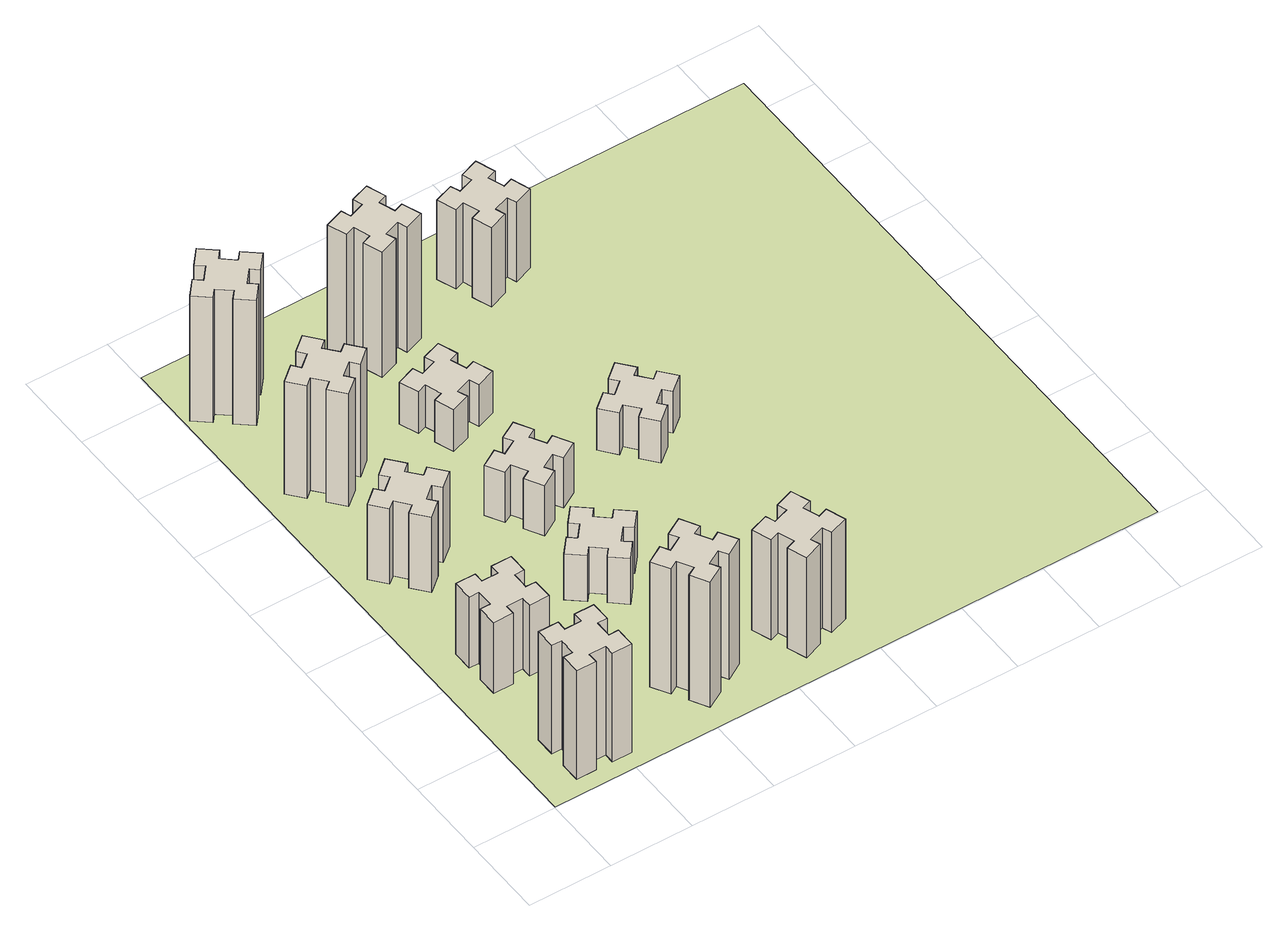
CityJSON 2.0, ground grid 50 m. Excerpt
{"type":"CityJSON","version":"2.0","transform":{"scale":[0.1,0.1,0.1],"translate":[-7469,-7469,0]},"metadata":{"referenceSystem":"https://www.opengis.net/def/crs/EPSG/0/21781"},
"CityObjects":{
"building1":{"type":"Building","attributes":{"class":"1000","function":"1000","usage":"1000","yearOfConstruction":2016,"roofType":"1000","measuredHeight":78,"storeysAboveGround":30,"storeysBelowGround":0},"geometry":[{"type":"Solid","lod":"1","boundaries":[[[[0,1,2,3,4,5,6,7,8,9,10,11,12,13,14,15,16,17,18,19]],[[17,16,20,21]],[[16,15,22,20]],[[15,14,23,22]],[[14,13,24,23]],[[13,12,25,24]],[[12,11,26,25]],[[11,10,27,26]],[[10,9,28,27]],[[9,8,29,28]],[[8,7,30,29]],[[7,6,31,30]],[[6,5,32,31]],[[5,4,33,32]],[[4,3,34,33]],[[3,2,35,34]],[[2,1,36,35]],[[1,0,37,36]],[[0,19,38,37]],[[19,18,39,38]],[[18,17,21,39]],[[24,25,26,27,28,29,30,31,32,33,34,35,36,37,38,39,21,20,22,23]]]]}]},
"building2":{"type":"Building","attributes":{"class":"1000","function":"1000","usage":"1000","yearOfConstruction":2016,"roofType":"1000","measuredHeight":51,"storeysAboveGround":30,"storeysBelowGround":0},"geometry":[{"type":"Solid","lod":"1","boundaries":[[[[40,41,42,43,44,45,46,47,48,49,50,51,52,53,54,55,56,57,58,59]],[[57,56,60,61]],[[56,55,62,60]],[[55,54,63,62]],[[54,53,64,63]],[[53,52,65,64]],[[52,51,66,65]],[[51,50,67,66]],[[50,49,68,67]],[[49,48,69,68]],[[48,47,70,69]],[[47,46,71,70]],[[46,45,72,71]],[[45,44,73,72]],[[44,43,74,73]],[[43,42,75,74]],[[42,41,76,75]],[[41,40,77,76]],[[40,59,78,77]],[[59,58,79,78]],[[58,57,61,79]],[[64,65,66,67,68,69,70,71,72,73,74,75,76,77,78,79,61,60,62,63]]]]}]},
"building3":{"type":"Building","attributes":{"class":"1000","function":"1000","usage":"1000","yearOfConstruction":2016,"roofType":"1000","measuredHeight":54,"storeysAboveGround":30,"storeysBelowGround":0},"geometry":[{"type":"Solid","lod":"1","boundaries":[[[[80,81,82,83,84,85,86,87,88,89,90,91,92,93,94,95,96,97,98,99]],[[97,96,100,101]],[[96,95,102,100]],[[95,94,103,102]],[[94,93,104,103]],[[93,92,105,104]],[[92,91,106,105]],[[91,90,107,106]],[[90,89,108,107]],[[89,88,109,108]],[[88,87,110,109]],[[87,86,111,110]],[[86,85,112,111]],[[85,84,113,112]],[[84,83,114,113]],[[83,82,115,114]],[[82,81,116,115]],[[81,80,117,116]],[[80,99,118,117]],[[99,98,119,118]],[[98,97,101,119]],[[104,105,106,107,108,109,110,111,112,113,114,115,116,117,118,119,101,100,102,103]]]]}]},
"building4":{"type":"Building","attributes":{"class":"1000","function":"1000","usage":"1000","yearOfConstruction":2016,"roofType":"1000","measuredHeight":81,"storeysAboveGround":30,"storeysBelowGround":0},"geometry":[{"type":"Solid","lod":"1","boundaries":[[[[120,121,122,123,124,125,126,127,128,129,130,131,132,133,134,135,136,137,138,139]],[[137,136,140,141]],[[136,135,142,140]],[[135,134,143,142]],[[134,133,144,143]],[[133,132,145,144]],[[132,131,146,145]],[[131,130,147,146]],[[130,129,148,147]],[[129,128,149,148]],[[128,127,150,149]],[[127,126,151,150]],[[126,125,152,151]],[[125,124,153,152]],[[124,123,154,153]],[[123,122,155,154]],[[122,121,156,155]],[[121,120,157,156]],[[120,139,158,157]],[[139,138,159,158]],[[138,137,141,159]],[[144,145,146,147,148,149,150,151,152,153,154,155,156,157,158,159,141,140,142,143]]]]}]},
"building5":{"type":"Building","attributes":{"class":"1000","function":"1000","usage":"1000","yearOfConstruction":2016,"roofType":"1000","measuredHeight":90,"storeysAboveGround":30,"storeysBelowGround":0},"geometry":[{"type":"Solid","lod":"1","boundaries":[[[[160,161,162,163,164,165,166,167,168,169,170,171,172,173,174,175,176,177,178,179]],[[177,176,180,181]],[[176,175,182,180]],[[175,174,183,182]],[[174,173,184,183]],[[173,172,185,184]],[[172,171,186,185]],[[171,170,187,186]],[[170,169,188,187]],[[169,168,189,188]],[[168,167,190,189]],[[167,166,191,190]],[[166,165,192,191]],[[165,164,193,192]],[[164,163,194,193]],[[163,162,195,194]],[[162,161,196,195]],[[161,160,197,196]],[[160,179,198,197]],[[179,178,199,198]],[[178,177,181,199]],[[184,185,186,187,188,189,190,191,192,193,194,195,196,197,198,199,181,180,182,183]]]]}]},
"building6":{"type":"Building","attributes":{"class":"1000","function":"1000","usage":"1000","yearOfConstruction":2016,"roofType":"1000","measuredHeight":90,"storeysAboveGround":30,"storeysBelowGround":0},"geometry":[{"type":"Solid","lod":"1","boundaries":[[[[200,201,202,203,204,205,206,207,208,209,210,211,212,213,214,215,216,217,218,219]],[[217,216,220,221]],[[216,215,222,220]],[[215,214,223,222]],[[214,213,224,223]],[[213,212,225,224]],[[212,211,226,225]],[[211,210,227,226]],[[210,209,228,227]],[[209,208,229,228]],[[208,207,230,229]],[[207,206,231,230]],[[206,205,232,231]],[[205,204,233,232]],[[204,203,234,233]],[[203,202,235,234]],[[202,201,236,235]],[[201,200,237,236]],[[200,219,238,237]],[[219,218,239,238]],[[218,217,221,239]],[[224,225,226,227,228,229,230,231,232,233,234,235,236,237,238,239,221,220,222,223]]]]}]},
"building7":{"type":"Building","attributes":{"class":"1000","function":"1000","usage":"1000","yearOfConstruction":2016,"roofType":"1000","measuredHeight":33,"storeysAboveGround":30,"storeysBelowGround":0},"geometry":[{"type":"Solid","lod":"1","boundaries":[[[[240,241,242,243,244,245,246,247,248,249,250,251,252,253,254,255,256,257,258,259]],[[257,256,260,261]],[[256,255,262,260]],[[255,254,263,262]],[[254,253,264,263]],[[253,252,265,264]],[[252,251,266,265]],[[251,250,267,266]],[[250,249,268,267]],[[249,248,269,268]],[[248,247,270,269]],[[247,246,271,270]],[[246,245,272,271]],[[245,244,273,272]],[[244,243,274,273]],[[243,242,275,274]],[[242,241,276,275]],[[241,240,277,276]],[[240,259,278,277]],[[259,258,279,278]],[[258,257,261,279]],[[264,265,266,267,268,269,270,271,272,273,274,275,276,277,278,279,261,260,262,263]]]]}]},
"building8":{"type":"Building","attributes":{"class":"1000","function":"1000","usage":"1000","yearOfConstruction":2016,"roofType":"1000","measuredHeight":36,"storeysAboveGround":30,"storeysBelowGround":0},"geometry":[{"type":"Solid","lod":"1","boundaries":[[[[280,281,282,283,284,285,286,287,288,289,290,291,292,293,294,295,296,297,298,299]],[[297,296,300,301]],[[296,295,302,300]],[[295,294,303,302]],[[294,293,304,303]],[[293,292,305,304]],[[292,291,306,305]],[[291,290,307,306]],[[290,289,308,307]],[[289,288,309,308]],[[288,287,310,309]],[[287,286,311,310]],[[286,285,312,311]],[[285,284,313,312]],[[284,283,314,313]],[[283,282,315,314]],[[282,281,316,315]],[[281,280,317,316]],[[280,299,318,317]],[[299,298,319,318]],[[298,297,301,319]],[[304,305,306,307,308,309,310,311,312,313,314,315,316,317,318,319,301,300,302,303]]]]}]},
"building9":{"type":"Building","attributes":{"class":"1000","function":"1000","usage":"1000","yearOfConstruction":2016,"roofType":"1000","measuredHeight":72,"storeysAboveGround":30,"storeysBelowGround":0},"geometry":[{"type":"Solid","lod":"1","boundaries":[[[[320,321,322,323,324,325,326,327,328,329,330,331,332,333,334,335,336,337,338,339]],[[337,336,340,341]],[[336,335,342,340]],[[335,334,343,342]],[[334,333,344,343]],[[333,332,345,344]],[[332,331,346,345]],[[331,330,347,346]],[[330,329,348,347]],[[329,328,349,348]],[[328,327,350,349]],[[327,326,351,350]],[[326,325,352,351]],[[325,324,353,352]],[[324,323,354,353]],[[323,322,355,354]],[[322,321,356,355]],[[321,320,357,356]],[[320,339,358,357]],[[339,338,359,358]],[[338,337,341,359]],[[344,345,346,347,348,349,350,351,352,353,354,355,356,357,358,359,341,340,342,343]]]]}]},
"building10":{"type":"Building","attributes":{"class":"1000","function":"1000","usage":"1000","yearOfConstruction":2016,"roofType":"1000","measuredHeight":30,"storeysAboveGround":30,"storeysBelowGround":0},"geometry":[{"type":"Solid","lod":"1","boundaries":[[[[360,361,362,363,364,365,366,367,368,369,370,371,372,373,374,375,376,377,378,379]],[[377,376,380,381]],[[376,375,382,380]],[[375,374,383,382]],[[374,373,384,383]],[[373,372,385,384]],[[372,371,386,385]],[[371,370,387,386]],[[370,369,388,387]],[[369,368,389,388]],[[368,367,390,389]],[[367,366,391,390]],[[366,365,392,391]],[[365,364,393,392]],[[364,363,394,393]],[[363,362,395,394]],[[362,361,396,395]],[[361,360,397,396]],[[360,379,398,397]],[[379,378,399,398]],[[378,377,381,399]],[[384,385,386,387,388,389,390,391,392,393,394,395,396,397,398,399,381,380,382,383]]]]}]},
"building11":{"type":"Building","attributes":{"class":"1000","function":"1000","usage":"1000","yearOfConstruction":2016,"roofType":"1000","measuredHeight":90,"storeysAboveGround":30,"storeysBelowGround":0},"geometry":[{"type":"Solid","lod":"1","boundaries":[[[[400,401,402,403,404,405,406,407,408,409,410,411,412,413,414,415,416,417,418,419]],[[417,416,420,421]],[[416,415,422,420]],[[415,414,423,422]],[[414,413,424,423]],[[413,412,425,424]],[[412,411,426,425]],[[411,410,427,426]],[[410,409,428,427]],[[409,408,429,428]],[[408,407,430,429]],[[407,406,431,430]],[[406,405,432,431]],[[405,404,433,432]],[[404,403,434,433]],[[403,402,435,434]],[[402,401,436,435]],[[401,400,437,436]],[[400,419,438,437]],[[419,418,439,438]],[[418,417,421,439]],[[424,425,426,427,428,429,430,431,432,433,434,435,436,437,438,439,421,420,422,423]]]]}]},
"building12":{"type":"Building","attributes":{"class":"1000","function":"1000","usage":"1000","yearOfConstruction":2016,"roofType":"1000","measuredHeight":30,"storeysAboveGround":30,"storeysBelowGround":0},"geometry":[{"type":"Solid","lod":"1","boundaries":[[[[440,441,442,443,444,445,446,447,448,449,450,451,452,453,454,455,456,457,458,459]],[[457,456,460,461]],[[456,455,462,460]],[[455,454,463,462]],[[454,453,464,463]],[[453,452,465,464]],[[452,451,466,465]],[[451,450,467,466]],[[450,449,468,467]],[[449,448,469,468]],[[448,447,470,469]],[[447,446,471,470]],[[446,445,472,471]],[[445,444,473,472]],[[444,443,474,473]],[[443,442,475,474]],[[442,441,476,475]],[[441,440,477,476]],[[440,459,478,477]],[[459,458,479,478]],[[458,457,461,479]],[[464,465,466,467,468,469,470,471,472,473,474,475,476,477,478,479,461,460,462,463]]]]}]},
"building13":{"type":"Building","attributes":{"class":"1000","function":"1000","usage":"1000","yearOfConstruction":2016,"roofType":"1000","measuredHeight":57,"storeysAboveGround":30,"storeysBelowGround":0},"geometry":[{"type":"Solid","lod":"1","boundaries":[[[[480,481,482,483,484,485,486,487,488,489,490,491,492,493,494,495,496,497,498,499]],[[497,496,500,501]],[[496,495,502,500]],[[495,494,503,502]],[[494,493,504,503]],[[493,492,505,504]],[[492,491,506,505]],[[491,490,507,506]],[[490,489,508,507]],[[489,488,509,508]],[[488,487,510,509]],[[487,486,511,510]],[[486,485,512,511]],[[485,484,513,512]],[[484,483,514,513]],[[483,482,515,514]],[[482,481,516,515]],[[481,480,517,516]],[[480,499,518,517]],[[499,498,519,518]],[[498,497,501,519]],[[504,505,506,507,508,509,510,511,512,513,514,515,516,517,518,519,501,500,502,503]]]]}]},
"landuse1":{"type":"LandUse","attributes":{"name":"plot1","function":"1010"},"geometry":[{"type":"MultiSurface","lod":"1","boundaries":[[[520,521,522,523]]]}]}
},
"vertices":[
[265,325,0],[265,225,0],[205,225,0],[205,105,0],[325,105,0],[325,165,0],[425,165,0],[425,105,0],[545,105,0],[545,225,0],[485,225,0],[485,325,0],[545,325,0],[545,445,0],[425,445,0],[425,385,0],[325,385,0],[325,445,0],[205,445,0],[205,325,0],[325,385,780],[325,445,780],[425,385,780],[425,445,780],[545,445,780],[545,325,780],[485,325,780],[485,225,780],[545,225,780],[545,105,780],[425,105,780],[425,165,780],[325,165,780],[325,105,780],[205,105,780],[205,225,780],[265,225,780],[265,325,780],[205,325,780],[205,445,780],
[265,1065,0],[265,965,0],[205,965,0],[205,845,0],[325,845,0],[325,905,0],[425,905,0],[425,845,0],[545,845,0],[545,965,0],[485,965,0],[485,1065,0],[545,1065,0],[545,1185,0],[425,1185,0],[425,1125,0],[325,1125,0],[325,1185,0],[205,1185,0],[205,1065,0],[325,1125,510],[325,1185,510],[425,1125,510],[425,1185,510],[545,1185,510],[545,1065,510],[485,1065,510],[485,965,510],[545,965,510],[545,845,510],[425,845,510],[425,905,510],[325,905,510],[325,845,510],[205,845,510],[205,965,510],[265,965,510],[265,1065,510],[205,1065,510],[205,1185,510],
[492,1888,0],[427,1964,0],[473,2003,0],[396,2095,0],[304,2018,0],[343,1972,0],[266,1907,0],[228,1953,0],[136,1876,0],[213,1784,0],[259,1823,0],[323,1746,0],[277,1708,0],[354,1616,0],[446,1693,0],[408,1739,0],[484,1803,0],[523,1757,0],[615,1834,0],[538,1926,0],[484,1803,540],[523,1757,540],[408,1739,540],[446,1693,540],[354,1616,540],[277,1708,540],[323,1746,540],[259,1823,540],[213,1784,540],[136,1876,540],[228,1953,540],[266,1907,540],[343,1972,540],[304,2018,540],[396,2095,540],[473,2003,540],[427,1964,540],[492,1888,540],[538,1926,540],[615,1834,540],
[343,2712,0],[266,2647,0],[228,2693,0],[136,2616,0],[213,2524,0],[259,2563,0],[323,2486,0],[277,2448,0],[354,2356,0],[446,2433,0],[408,2479,0],[484,2543,0],[523,2497,0],[615,2574,0],[538,2666,0],[492,2628,0],[427,2704,0],[473,2743,0],[396,2835,0],[304,2758,0],[427,2704,810],[473,2743,810],[492,2628,810],[538,2666,810],[615,2574,810],[523,2497,810],[484,2543,810],[408,2479,810],[446,2433,810],[354,2356,810],[277,2448,810],[323,2486,810],[259,2563,810],[213,2524,810],[136,2616,810],[228,2693,810],[266,2647,810],[343,2712,810],[304,2758,810],[396,2835,810],
[1127,255,0],[1214,305,0],[1244,253,0],[1348,313,0],[1288,417,0],[1236,387,0],[1186,474,0],[1238,504,0],[1178,608,0],[1074,548,0],[1104,496,0],[1017,446,0],[987,498,0],[883,438,0],[943,334,0],[995,364,0],[1045,277,0],[993,247,0],[1053,143,0],[1157,203,0],[1045,277,900],[993,247,900],[995,364,900],[943,334,900],[883,438,900],[987,498,900],[1017,446,900],[1104,496,900],[1074,548,900],[1178,608,900],[1238,504,900],[1186,474,900],[1236,387,900],[1288,417,900],[1348,313,900],[1244,253,900],[1214,305,900],[1127,255,900],[1157,203,900],[1053,143,900],
[384,3387,0],[308,3452,0],[346,3498,0],[254,3575,0],[177,3483,0],[223,3444,0],[159,3368,0],[113,3406,0],[36,3314,0],[128,3237,0],[166,3283,0],[243,3219,0],[204,3173,0],[296,3096,0],[373,3188,0],[327,3226,0],[392,3303,0],[438,3264,0],[515,3356,0],[423,3433,0],[392,3303,900],[438,3264,900],[327,3226,900],[373,3188,900],[296,3096,900],[204,3173,900],[243,3219,900],[166,3283,900],[128,3237,900],[36,3314,900],[113,3406,900],[159,3368,900],[223,3444,900],[177,3483,900],[254,3575,900],[346,3498,900],[308,3452,900],[384,3387,900],[423,3433,900],[515,3356,900],
[1224,1267,0],[1148,1332,0],[1186,1378,0],[1094,1455,0],[1017,1363,0],[1063,1324,0],[999,1248,0],[953,1286,0],[876,1194,0],[968,1117,0],[1006,1163,0],[1083,1099,0],[1044,1053,0],[1136,976,0],[1213,1068,0],[1167,1106,0],[1232,1183,0],[1278,1144,0],[1355,1236,0],[1263,1313,0],[1232,1183,330],[1278,1144,330],[1167,1106,330],[1213,1068,330],[1136,976,330],[1044,1053,330],[1083,1099,330],[1006,1163,330],[968,1117,330],[876,1194,330],[953,1286,330],[999,1248,330],[1063,1324,330],[1017,1363,330],[1094,1455,330],[1186,1378,330],[1148,1332,330],[1224,1267,330],[1263,1313,330],[1355,1236,330],
[995,1844,0],[1045,1757,0],[993,1727,0],[1053,1623,0],[1157,1683,0],[1127,1735,0],[1214,1785,0],[1244,1733,0],[1348,1793,0],[1288,1897,0],[1236,1867,0],[1186,1954,0],[1238,1984,0],[1178,2088,0],[1074,2028,0],[1104,1976,0],[1017,1926,0],[987,1978,0],[883,1918,0],[943,1814,0],[1017,1926,360],[987,1978,360],[1104,1976,360],[1074,2028,360],[1178,2088,360],[1238,1984,360],[1186,1954,360],[1236,1867,360],[1288,1897,360],[1348,1793,360],[1244,1733,360],[1214,1785,360],[1127,1735,360],[1157,1683,360],[1053,1623,360],[993,1727,360],[1045,1757,360],[995,1844,360],[943,1814,360],[883,1918,360],
[1765,496,0],[1671,462,0],[1650,518,0],[1537,477,0],[1579,364,0],[1635,385,0],[1669,291,0],[1613,270,0],[1654,157,0],[1767,199,0],[1746,255,0],[1840,289,0],[1860,233,0],[1973,274,0],[1932,387,0],[1876,366,0],[1842,460,0],[1898,480,0],[1857,593,0],[1744,552,0],[1842,460,720],[1898,480,720],[1876,366,720],[1932,387,720],[1973,274,720],[1860,233,720],[1840,289,720],[1746,255,720],[1767,199,720],[1654,157,720],[1613,270,720],[1669,291,720],[1635,385,720],[1579,364,720],[1537,477,720],[1650,518,720],[1671,462,720],[1765,496,720],[1744,552,720],[1857,593,720],
[1106,2475,0],[1200,2509,0],[1220,2453,0],[1333,2494,0],[1292,2607,0],[1236,2586,0],[1202,2680,0],[1258,2700,0],[1217,2813,0],[1104,2772,0],[1125,2716,0],[1031,2682,0],[1010,2738,0],[897,2697,0],[939,2584,0],[995,2605,0],[1029,2511,0],[973,2490,0],[1014,2377,0],[1127,2419,0],[1029,2511,300],[973,2490,300],[995,2605,300],[939,2584,300],[897,2697,300],[1010,2738,300],[1031,2682,300],[1125,2716,300],[1104,2772,300],[1217,2813,300],[1258,2700,300],[1202,2680,300],[1236,2586,300],[1292,2607,300],[1333,2494,300],[1220,2453,300],[1200,2509,300],[1106,2475,300],[1127,2419,300],[1014,2377,300],
[1125,3356,0],[1031,3322,0],[1010,3378,0],[897,3337,0],[939,3224,0],[995,3245,0],[1029,3151,0],[973,3130,0],[1014,3017,0],[1127,3059,0],[1106,3115,0],[1200,3149,0],[1220,3093,0],[1333,3134,0],[1292,3247,0],[1236,3226,0],[1202,3320,0],[1258,3340,0],[1217,3453,0],[1104,3412,0],[1202,3320,900],[1258,3340,900],[1236,3226,900],[1292,3247,900],[1333,3134,900],[1220,3093,900],[1200,3149,900],[1106,3115,900],[1127,3059,900],[1014,3017,900],[973,3130,900],[1029,3151,900],[995,3245,900],[939,3224,900],[897,3337,900],[1010,3378,900],[1031,3322,900],[1125,3356,900],[1104,3412,900],[1217,3453,900],
[1972,1988,0],[1907,2064,0],[1953,2103,0],[1876,2195,0],[1784,2118,0],[1823,2072,0],[1746,2007,0],[1708,2053,0],[1616,1976,0],[1693,1884,0],[1739,1923,0],[1803,1846,0],[1757,1808,0],[1834,1716,0],[1926,1793,0],[1888,1839,0],[1964,1903,0],[2003,1857,0],[2095,1934,0],[2018,2026,0],[1964,1903,300],[2003,1857,300],[1888,1839,300],[1926,1793,300],[1834,1716,300],[1757,1808,300],[1803,1846,300],[1739,1923,300],[1693,1884,300],[1616,1976,300],[1708,2053,300],[1746,2007,300],[1823,2072,300],[1784,2118,300],[1876,2195,300],[1953,2103,300],[1907,2064,300],[1972,1988,300],[2018,2026,300],[2095,1934,300],
[1846,3215,0],[1940,3249,0],[1960,3193,0],[2073,3234,0],[2032,3347,0],[1976,3326,0],[1942,3420,0],[1998,3440,0],[1957,3553,0],[1844,3512,0],[1865,3456,0],[1771,3422,0],[1750,3478,0],[1637,3437,0],[1679,3324,0],[1735,3345,0],[1769,3251,0],[1713,3230,0],[1754,3117,0],[1867,3159,0],[1769,3251,570],[1713,3230,570],[1735,3345,570],[1679,3324,570],[1637,3437,570],[1750,3478,570],[1771,3422,570],[1865,3456,570],[1844,3512,570],[1957,3553,570],[1998,3440,570],[1942,3420,570],[1976,3326,570],[2032,3347,570],[2073,3234,570],[1960,3193,570],[1940,3249,570],[1846,3215,570],[1867,3159,570],[1754,3117,570],
[5,3705,0],[3705,3705,0],[3705,5,0],[5,5,0]
]}
